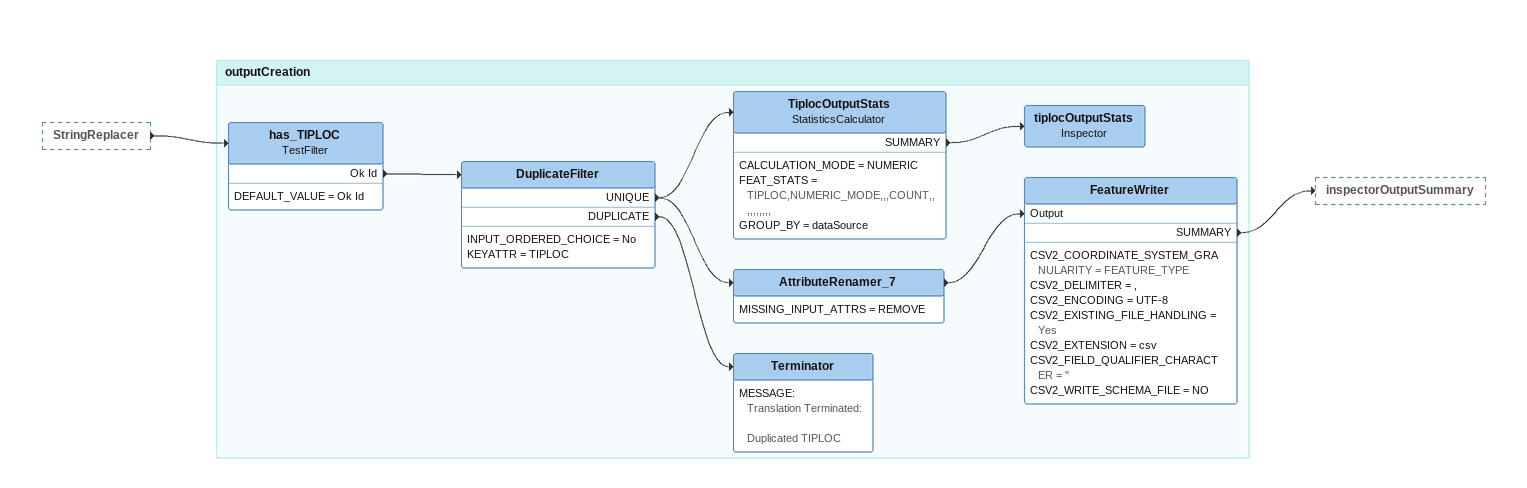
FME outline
StringReplacer [outside]
    -> has_TIPLOC

Bookmark: outputCreation
has_TIPLOC: TestFilter
    DEFAULT_VALUE = Ok Id
    Ok Id -> DuplicateFilter
DuplicateFilter
    INPUT_ORDERED_CHOICE = No
    KEYATTR = TIPLOC
    UNIQUE -> AttributeRenamer_7
    UNIQUE -> TiplocOutputStats
    DUPLICATE -> Terminator
TiplocOutputStats: StatisticsCalculator
    CALCULATION_MODE = NUMERIC
    FEAT_STATS = TIPLOC,NUMERIC_MODE,,,COUNT,,,,,,,,,,
    GROUP_BY = dataSource
    SUMMARY -> tiplocOutputStats
tiplocOutputStats: Inspector
AttributeRenamer_7
    MISSING_INPUT_ATTRS = REMOVE
    -> FeatureWriter [Output]
FeatureWriter
    CSV2_COORDINATE_SYSTEM_GRANULARITY = FEATURE_TYPE
    CSV2_DELIMITER = ,
    CSV2_ENCODING = UTF-8
    CSV2_EXISTING_FILE_HANDLING = Yes
    CSV2_EXTENSION = csv
    CSV2_FIELD_QUALIFIER_CHARACTER = "
    CSV2_WRITE_SCHEMA_FILE = NO
    SUMMARY -> inspectorOutputSummary
Terminator
    MESSAGE:
      Translation Terminated:

      Duplicated TIPLOC
